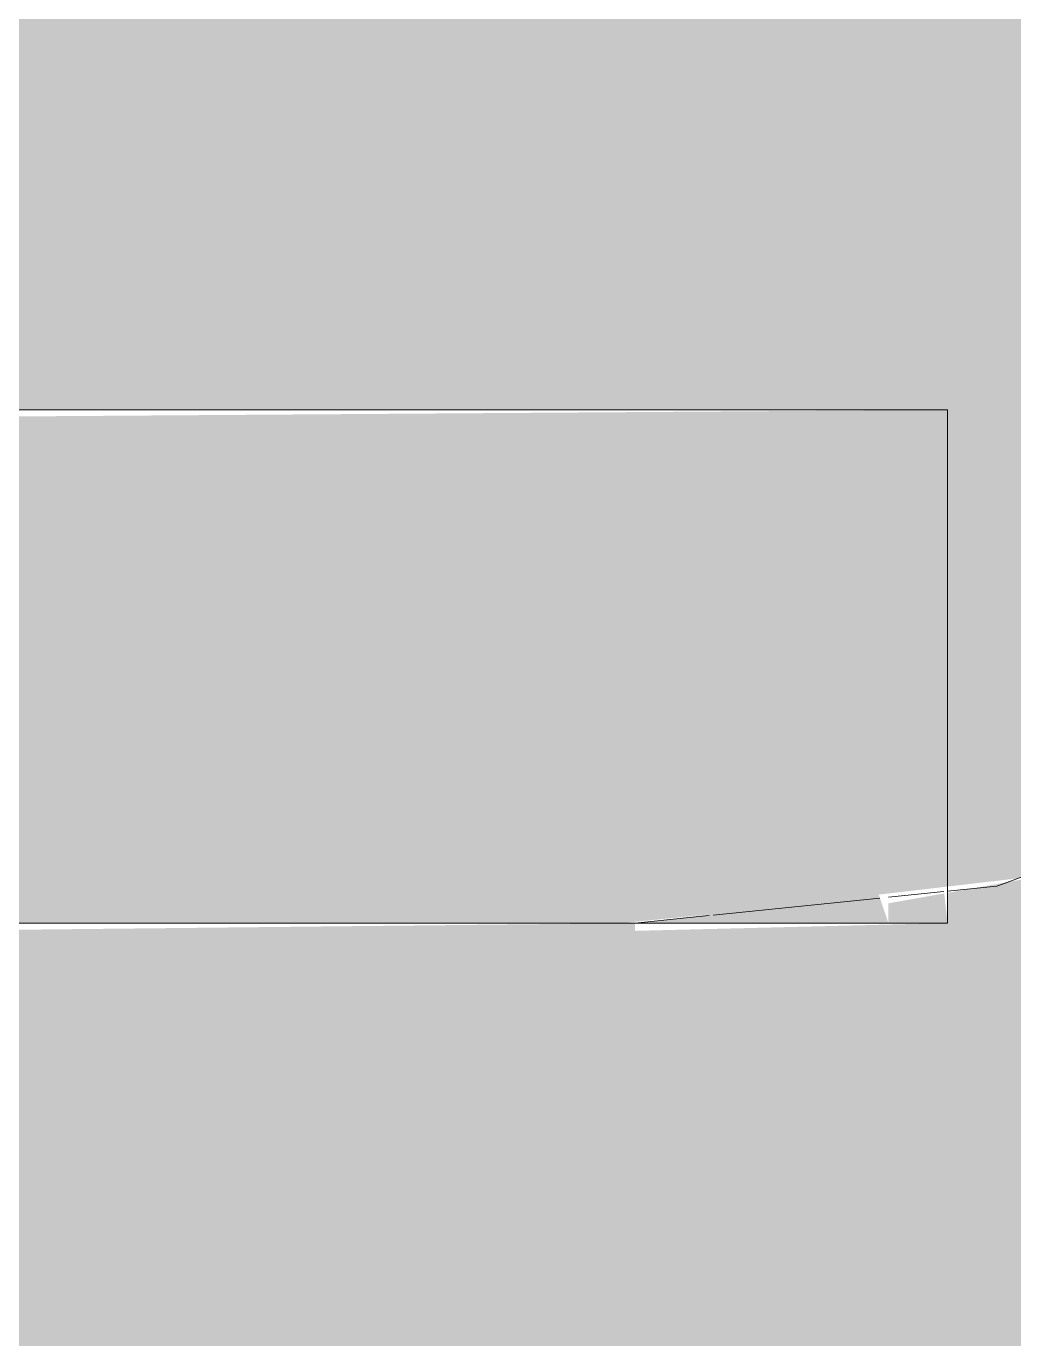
# Model space of a CAD drawing. Header units: millimetres. Extents: x 63432 to 177405, y -1987 to 27578.
# Drawn here: x 163052.51 to 163076.96, y 8829.22 to 8861.69 of the extents above; entities that cross this region are included whole.
import ezdxf

# ---------------------------------------------------------------- set-up
doc = ezdxf.new("R2010")
doc.units = ezdxf.units.MM
doc.layers.add('A-WALL-PATT', color=7, linetype='Continuous', lineweight=9)
for name, color, linetype, lineweight, true_color in [('I-FURN-16', 7, 'Continuous', 9, 0xd1b79e), ('I-FURN-20', 7, 'Continuous', 9, 0x3a3a3a), ('I-FURN-21', 7, 'Continuous', 9, 0x666666), ('I-FURN-26', 7, 'Continuous', 9, 0x2d2d2d), ('I-FURN-30', 7, 'Continuous', 9, 0x4c4c4c), ('I-FURN-40', 7, 'Continuous', 9, 0x312b25), ('I-FURN-41', 7, 'Continuous', 9, 0x594a3c), ('I-FURN-45', 7, 'Continuous', 9, 0x3f372f), ('I-FURN-46', 7, 'Continuous', 9, 0x79644f), ('I-FURN-50', 7, 'Continuous', 9, 0xd6b594), ('I-FURN-51', 7, 'Continuous', 9, 0x796451), ('I-FURN-52', 7, 'Continuous', 9, 0x27231e), ('I-FURN-53', 7, 'Continuous', 9, 0x735c47), ('I-FURN-55', 7, 'Continuous', 9, 0x3d3731), ('I-FURN-56', 7, 'Continuous', 9, 0x514840), ('I-FURN-6', 7, 'Continuous', 9, 0xc0c0c0), ('I-FURN-61', 7, 'Continuous', 9, 0xcabbac), ('I-FURN-62', 7, 'Continuous', 9, 0x8b8b8b), ('I-FURN-65', 7, 'Continuous', 9, 0x8b7c6d), ('I-FURN-66', 7, 'Continuous', 9, 0x6e6155), ('I-FURN-72', 7, 'Continuous', 9, 0x685a4c), ('I-FURN-74', 7, 'Continuous', 9, 0x8e7a66), ('I-FURN-75', 7, 'Continuous', 9, 0x6b635c), ('I-FURN-77', 7, 'Continuous', 9, 0x92877d)]:
    doc.layers.add(name, color=color, linetype=linetype, lineweight=lineweight, true_color=true_color)
doc.layers.add('I-FURN-17', color=7, linetype='Continuous', lineweight=9, true_color=0x111111, transparency=0.7)
doc.layers.add('I-FURN-18', color=7, linetype='Continuous', lineweight=9, true_color=0xe2b180, transparency=0.7)

# ---------------------------------------------------------------- blocks, each defined once
blk = doc.blocks.new('Chair - Tablet Arm - Chair - Tablet Arm-V78-Развертка 3_12-6')
at = {"layer": 'I-FURN-17'}
for points in [[(-81088.041, 8826.8), (-81073.906, 8828.688), (-81062.392, 8832.879), (-81051.306, 8840.171), (-81042.056, 8850.072), (-81035.565, 8861.314), (-81031.759, 8874.026), (-81044.299, 8876.122), (-81047.226, 8866.344), (-81052.386, 8857.406), (-81060.309, 8849.347), (-81068.092, 8844.228), (-81077.79, 8840.698), (-81080.3, 8840.251), (-81080.3, 8839.5), (-81088.041, 8839.309), (-81088.041, 8827.253)], [(-81086.1, 8839.5), (-81081.764, 8839.5), (-81082.005, 8840.205), (-81088.041, 8839.5)], [(-81081.764, 8839.5), (-81080.3, 8839.5), (-81080.385, 8840.236), (-81081.764, 8839.99)]]:
    blk.add_hatch(color=256, dxfattribs=at).paths.add_polyline_path(points)
h = blk.add_hatch(color=256, dxfattribs=at)
h.paths.add_polyline_path([(-81122.981, 8826.8), (-81120.695, 8826.863), (-81124.356, 8839.031), (-81124.496, 8839.5), (-81315.015, 8839.231), (-81316.609, 8834.517), (-81319.241, 8826.8), (-81157.593, 8826.8)])
h.paths.add_polyline_path([(-81105.323, 8826.8), (-81088.041, 8826.8), (-81088.041, 8839.5), (-81109.598, 8839.269), (-81105.335, 8826.833)])
at = {"layer": 'I-FURN-18'}
h = blk.add_hatch(color=256, dxfattribs=at)
h.paths.add_polyline_path([(-81127.34, 8839.5), (-81124.151, 8839.5), (-81124.065, 8842.304), (-81127.458, 8852.2), (-81156.5, 8852.2), (-81156.5, 8839.5), (-81131.162, 8839.5)])
h.paths.add_polyline_path([(-81088.371, 8839.5), (-81086.1, 8839.727), (-81080.3, 8840.405), (-81080.3, 8852.2), (-81113.951, 8851.964), (-81109.678, 8839.5), (-81093.142, 8839.5)])
at = {"layer": 'I-FURN-16'}
for p in [(-81114.022, 8852.2), (-81080.3, 8840.405)]:
    blk.add_line(p, (-81080.3, 8852.2), dxfattribs=at)
at = {"layer": 'I-FURN-20'}
for p, q in [((-81079.078, 8840.413), (-81080.3, 8840.289)), ((-81078.784, 8840.521), (-81079.078, 8840.413))]:
    blk.add_line(p, q, dxfattribs=at)
at = {"layer": 'I-FURN-26', "flags": 128}
blk.add_lwpolyline([(-81078.784, 8840.521), (-81079.078, 8840.413), (-81080.3, 8840.289)], dxfattribs=at)
at = {"layer": 'I-FURN-40'}
for p, q in [((-81081.975, 8840.118), (-81086.1, 8839.698)), ((-81086.204, 8839.687), (-81088.041, 8839.5)), ((-81088.041, 8839.5), (-81109.678, 8839.5))]:
    blk.add_line(p, q, dxfattribs=at)
at = {"layer": 'I-FURN-41'}
blk.add_line((-81080.39, 8840.279), (-81081.764, 8840.139), dxfattribs=at)
at = {"layer": 'I-FURN-45'}
for p, q in [((-81081.975, 8840.118), (-81086.1, 8839.698)), ((-81086.204, 8839.687), (-81088.041, 8839.5)), ((-81088.041, 8839.5), (-81109.678, 8839.5))]:
    blk.add_line(p, q, dxfattribs=at)
at = {"layer": 'I-FURN-46'}
blk.add_line((-81080.39, 8840.279), (-81081.764, 8840.139), dxfattribs=at)
at = {"layer": 'I-FURN-50'}
for p, q in [((-81093.142, 8852.2), (-81114.022, 8852.2)), ((-81080.3, 8852.2), (-81093.142, 8852.2))]:
    blk.add_line(p, q, dxfattribs=at)
at = {"layer": 'I-FURN-51'}
for q in [(-81080.3, 8840.251), (-81081.764, 8839.5)]:
    blk.add_line((-81080.3, 8839.5), q, dxfattribs=at)
at = {"layer": 'I-FURN-52'}
for p, q in [((-81109.458, 8839.5), (-81102.618, 8839.5)), ((-81102.618, 8839.5), (-81081.764, 8839.5))]:
    blk.add_line(p, q, dxfattribs=at)
at = {"layer": 'I-FURN-53'}
blk.add_line((-81081.764, 8839.5), (-81080.3, 8839.5), dxfattribs=at)
at = {"layer": 'I-FURN-55'}
blk.add_line((-81081.764, 8839.5), (-81109.458, 8839.5), dxfattribs=at)
blk = doc.blocks.new('Chair - Tablet Arm - Chair - Tablet Arm-V81-Развертка 3_12-6')
at = {"layer": 'I-FURN-16'}
for p, q in [((-81102.618, 8852.2), (-81114.022, 8852.2)), ((-81093.142, 8852.2), (-81102.618, 8852.2)), ((-81080.3, 8852.2), (-81093.142, 8852.2))]:
    blk.add_line(p, q, dxfattribs=at)
at = {"layer": 'I-FURN-21', "flags": 128}
blk.add_lwpolyline([(-81078.784, 8840.521), (-81079.078, 8840.413), (-81080.3, 8840.289)], dxfattribs=at)
at = {"layer": 'I-FURN-30', "flags": 128}
blk.add_lwpolyline([(-81078.784, 8840.521), (-81079.078, 8840.413), (-81080.3, 8840.289)], dxfattribs=at)
at = {"layer": 'I-FURN-51'}
blk.add_line((-81081.764, 8839.5), (-81080.3, 8839.5), dxfattribs=at)
at = {"layer": 'I-FURN-55'}
for p, q in [((-81109.458, 8839.5), (-81102.618, 8839.5)), ((-81102.618, 8839.5), (-81093.142, 8839.5)), ((-81093.142, 8839.5), (-81086.1, 8839.5)), ((-81086.1, 8839.5), (-81081.764, 8839.5))]:
    blk.add_line(p, q, dxfattribs=at)
at = {"layer": 'I-FURN-56'}
for p, q in [((-81081.975, 8840.118), (-81086.1, 8839.698)), ((-81086.204, 8839.687), (-81088.041, 8839.5)), ((-81088.041, 8839.5), (-81109.678, 8839.5))]:
    blk.add_line(p, q, dxfattribs=at)
at = {"layer": 'I-FURN-61'}
for p, q in [((-81114.022, 8852.2), (-81102.618, 8852.2)), ((-81102.618, 8852.2), (-81093.142, 8852.2)), ((-81093.142, 8852.2), (-81080.3, 8852.2)), ((-81080.3, 8840.405), (-81080.3, 8852.2))]:
    blk.add_line(p, q, dxfattribs=at)
at = {"layer": 'I-FURN-65'}
for q in [(-81080.3, 8840.251), (-81081.764, 8839.5)]:
    blk.add_line((-81080.3, 8839.5), q, dxfattribs=at)
at = {"layer": 'I-FURN-66'}
for p, q in [((-81081.975, 8840.118), (-81086.1, 8839.698)), ((-81086.204, 8839.687), (-81088.041, 8839.5)), ((-81088.041, 8839.5), (-81109.678, 8839.5))]:
    blk.add_line(p, q, dxfattribs=at)
at = {"layer": 'I-FURN-72'}
blk.add_line((-81080.39, 8840.279), (-81081.764, 8840.139), dxfattribs=at)
at = {"layer": 'I-FURN-74'}
blk.add_line((-81080.39, 8840.279), (-81081.764, 8840.139), dxfattribs=at)
at = {"layer": 'I-FURN-75'}
blk.add_line((-81081.764, 8839.5), (-81109.458, 8839.5), dxfattribs=at)
blk = doc.blocks.new('Chair - Tablet Arm - Chair - Tablet Arm-V88-Развертка 3_12-6')
at = {"layer": 'I-FURN-6'}
for p, q in [((-81114.022, 8852.2), (-81080.3, 8852.2)), ((-81080.3, 8839.5), (-81080.3, 8852.2)), ((-81080.3, 8839.5), (-81109.458, 8839.5))]:
    blk.add_line(p, q, dxfattribs=at)
at = {"layer": 'I-FURN-6', "flags": 128}
blk.add_lwpolyline([(-81044.266, 8876.231), (-81048.468, 8863.707), (-81056.165, 8852.97), (-81066.678, 8844.97), (-81079.078, 8840.413), (-81080.3, 8840.289)], dxfattribs=at)
at = {"layer": 'I-FURN-61'}
for p, q in [((-81080.3, 8852.2), (-81114.022, 8852.2)), ((-81080.39, 8840.279), (-81081.764, 8840.139)), ((-81081.975, 8840.118), (-81086.1, 8839.698)), ((-81086.204, 8839.687), (-81088.041, 8839.5)), ((-81088.041, 8839.5), (-81109.678, 8839.5))]:
    blk.add_line(p, q, dxfattribs=at)
at = {"layer": 'I-FURN-62', "flags": 128}
blk.add_lwpolyline([(-81078.784, 8840.521), (-81079.078, 8840.413), (-81080.3, 8840.289)], dxfattribs=at)
at = {"layer": 'I-FURN-65'}
blk.add_line((-81081.764, 8839.5), (-81080.3, 8839.5), dxfattribs=at)
at = {"layer": 'I-FURN-75'}
blk.add_line((-81109.458, 8839.5), (-81081.764, 8839.5), dxfattribs=at)
at = {"layer": 'I-FURN-77'}
for p, q in [((-81080.39, 8840.279), (-81081.764, 8840.139)), ((-81081.975, 8840.118), (-81086.1, 8839.698)), ((-81086.204, 8839.687), (-81088.041, 8839.5)), ((-81088.041, 8839.5), (-81109.678, 8839.5))]:
    blk.add_line(p, q, dxfattribs=at)

msp = doc.modelspace()

# ---------------------------------------------------------------- hatches: boundary and pattern name
at = {"layer": 'A-WALL-PATT'}
h = msp.add_hatch(color=256, dxfattribs=at)
h.paths.add_polyline_path([(160606.618, 8450), (161691.753, 8450), (161825.295, 8839.5), (161732.418, 8839.5), (161732.418, 8852.2), (161829.65, 8852.2), (161893.845, 9039.435), (161693.893, 9039.435), (161693.893, 9052.135), (161950.358, 9052.135), (161960.047, 9050.621), (161968.812, 9046.221), (161975.816, 9039.357), (161980.941, 9029.081), (162041.586, 8852.2), (162075.318, 8852.2), (162075.318, 8840.405), (162077.828, 8840.698), (162088.487, 8844.86), (162096.149, 8849.899), (162103.516, 8857.899), (162108.392, 8866.344), (162111.352, 8876.231), (162126.456, 8961.891), (162120.202, 8962.994), (162158.249, 9178.767), (162164.452, 9177.381), (162151.27, 9102.622), (162163.777, 9100.416), (162123.239, 8871.957), (162120.053, 8861.314), (162113.418, 8849.822), (162103.511, 8839.644), (162093.226, 8832.879), (162080.757, 8828.34), (162067.577, 8826.8), (162050.294, 8826.8), (162179.653, 8450), (162691.753, 8450), (162825.295, 8839.5), (162732.418, 8839.5), (162732.418, 8852.2), (162829.65, 8852.2), (162893.845, 9039.435), (162693.893, 9039.435), (162693.893, 9052.135), (162950.358, 9052.135), (162960.047, 9050.621), (162968.812, 9046.221), (162975.816, 9039.357), (162980.941, 9029.081), (163041.586, 8852.2), (163075.318, 8852.2), (163075.318, 8840.405), (163077.828, 8840.698), (163088.487, 8844.86), (163096.149, 8849.899), (163103.516, 8857.899), (163108.392, 8866.344), (163111.352, 8876.231), (163126.456, 8961.891), (163120.202, 8962.994), (163158.249, 9178.767), (163164.452, 9177.381), (163151.27, 9102.622), (163163.777, 9100.416), (163123.239, 8871.957), (163120.053, 8861.314), (163113.418, 8849.822), (163103.516, 8839.647), (163093.226, 8832.879), (163080.757, 8828.34), (163067.246, 8826.8), (163050.294, 8826.8), (163179.653, 8450), (163691.753, 8450), (163825.295, 8839.5), (163732.418, 8839.5), (163732.418, 8852.2), (163829.65, 8852.2), (163893.845, 9039.435), (163693.893, 9039.435), (163693.893, 9052.135), (163950.358, 9052.135), (163960.047, 9050.621), (163968.812, 9046.221), (163975.816, 9039.357), (163980.941, 9029.081), (164041.586, 8852.2), (164075.318, 8852.2), (164075.318, 8840.405), (164077.828, 8840.698), (164088.487, 8844.86), (164096.149, 8849.899), (164103.516, 8857.899), (164108.392, 8866.344), (164111.352, 8876.231), (164126.456, 8961.891), (164120.202, 8962.994), (164158.249, 9178.767), (164164.452, 9177.381), (164151.27, 9102.622), (164163.777, 9100.416), (164123.239, 8871.957), (164120.053, 8861.314), (164113.418, 8849.822), (164103.511, 8839.644), (164093.226, 8832.879), (164080.757, 8828.34), (164067.577, 8826.8), (164050.294, 8826.8), (164179.653, 8450), (164234.618, 8450), (164234.618, 13150), (160606.618, 13150), (160606.618, 9070.657)])
h.paths.add_polyline_path([(161707.188, 8450), (162164.048, 8450), (162034.715, 8826.8), (161836.273, 8826.538), (161831.646, 8813.228), (161830.857, 8810.703), (161717.284, 8479.447)])
h.paths.add_polyline_path([(162928.803, 8450), (163164.048, 8450), (163034.715, 8826.8), (162836.273, 8826.538), (162831.646, 8813.228), (162830.857, 8810.703), (162707.188, 8450), (162859.581, 8450)])
h.paths.add_polyline_path([(164164.048, 8450), (164034.715, 8826.8), (163836.273, 8826.538), (163831.646, 8813.228), (163830.857, 8810.703), (163707.188, 8450), (164140.184, 8450)])
h.paths.add_polyline_path([(161959.698, 8852.2), (162028.16, 8852.2), (161968.226, 9026.768), (161961.431, 9035.887), (161950.358, 9039.435), (161907.27, 9039.435), (161843.075, 8852.2), (161925.089, 8852.2)])
h.paths.add_polyline_path([(163999.118, 8852.2), (164028.16, 8852.2), (163968.226, 9026.768), (163961.431, 9035.887), (163950.358, 9039.435), (163907.27, 9039.435), (163843.075, 8852.2), (163967.129, 8852.2)])
h.paths.add_polyline_path([(163019.772, 8852.2), (163028.16, 8852.2), (162968.226, 9026.768), (162961.431, 9035.887), (162950.358, 9039.435), (162907.27, 9039.435), (162843.075, 8852.2), (163013.984, 8852.2)])
h.paths.add_polyline_path([(162898.989, 9055.4), (162441.437, 9055.4), (162441.437, 9074.45), (163024.518, 9074.45), (163024.518, 9055.4), (162901.398, 9055.4)])
h.paths.add_polyline_path([(161717.421, 9055.4), (161441.437, 9055.4), (161441.437, 9074.45), (162024.518, 9074.45), (162024.518, 9055.4), (161752.033, 9055.4)])
h.paths.add_polyline_path([(164004.006, 9055.4), (163441.437, 9055.4), (163441.437, 9074.45), (164024.518, 9074.45), (164024.518, 9055.4), (164005.468, 9055.4)])

# ---------------------------------------------------------------- block references
at = {"layer": 'I-FURN-16'}
msp.add_blockref('Chair - Tablet Arm - Chair - Tablet Arm-V78-Развертка 3_12-6', (244155.618, 0), dxfattribs=at)
at = {"layer": 'I-FURN-6'}
msp.add_blockref('Chair - Tablet Arm - Chair - Tablet Arm-V88-Развертка 3_12-6', (244155.618, 0), dxfattribs=at)
at = {"layer": 'I-FURN-61'}
msp.add_blockref('Chair - Tablet Arm - Chair - Tablet Arm-V81-Развертка 3_12-6', (244155.618, 0), dxfattribs=at)

doc.saveas('drawing.dxf')
